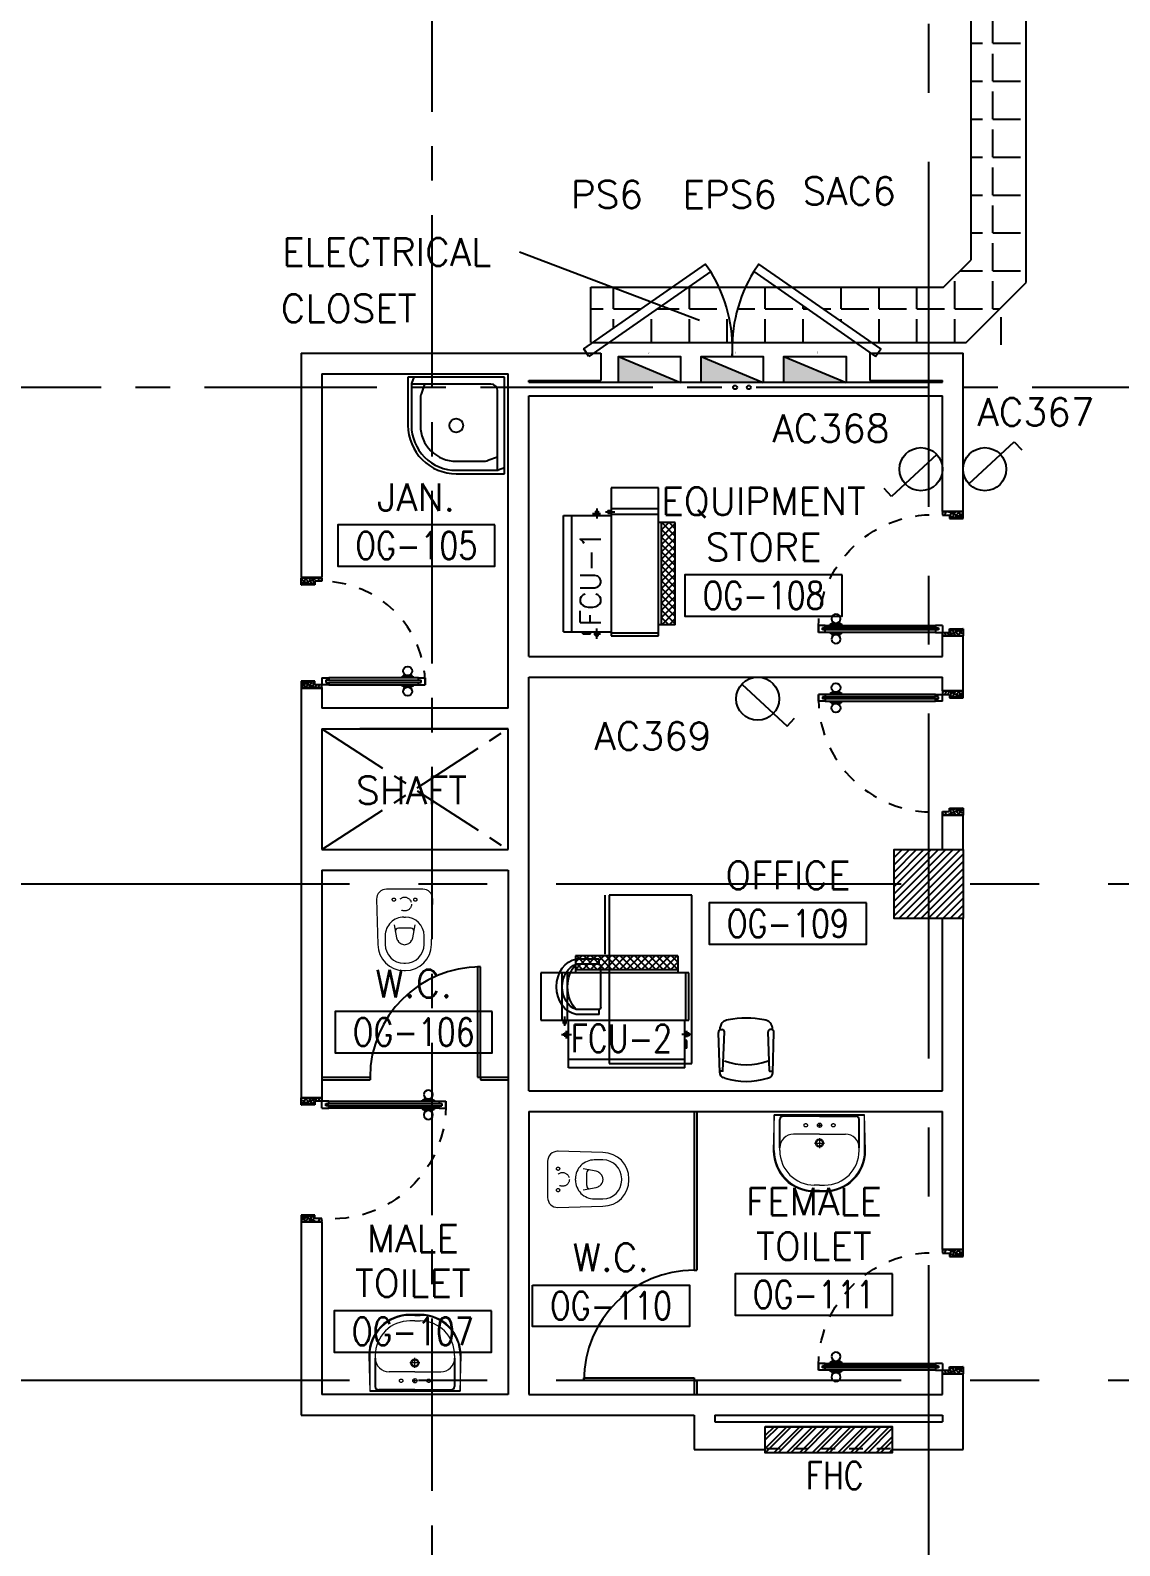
# Model space of a CAD drawing. Extents: x 88852.7 to 88945.7, y 39921.6 to 40001.1.
# Drawn here: x 88910.7 to 88918.59, y 39938.08 to 39949.07 of the extents above; entities that cross this region are included whole.
import ezdxf
from ezdxf.enums import TextEntityAlignment as Align

# ---------------------------------------------------------------- set-up
doc = ezdxf.new("R2010")
doc.units = 0
doc.header["$MEASUREMENT"] = 0
for name, pattern in [('CENTER', [2, 1.25, -0.25, 0.25, -0.25]), ('CENTER2', [1.125, 0.75, -0.125, 0.125, -0.125]), ('CENTERX2', [4, 2.5, -0.5, 0.5, -0.5]), ('DASHED', [0.75, 0.5, -0.25]), ('HIDDEN', [0.375, 0.25, -0.125]), ('HIDDEN2', [0.1875, 0.125, -0.0625])]:
    doc.linetypes.add(name, pattern=pattern)
doc.layers.get('0').update_dxf_attribs({"color": 11, "linetype": 'CONTINUOUS'})
for name, color, linetype in [('AXES', 11, 'CENTERX2'), ('AXES1', 11, 'CENTER'), ('COL', 11, 'CONTINUOUS'), ('DOOR', 11, 'CONTINUOUS'), ('E-HLINE', 2, 'HIDDEN'), ('E-PANELBX', 3, 'CONTINUOUS'), ('E-SOCKETS', 4, 'CONTINUOUS'), ('E-TEXT', 4, 'CONTINUOUS'), ('E-TRAY', 2, 'CONTINUOUS'), ('E-WI', 6, 'CONTINUOUS'), ('FCU', 7, 'CONTINUOUS'), ('FHC', 11, 'CONTINUOUS'), ('FIX', 11, 'CONTINUOUS'), ('FMCHAIR', 11, 'CONTINUOUS'), ('FMDESK', 11, 'CONTINUOUS'), ('HAT', 11, 'CONTINUOUS'), ('M-TEXT', 2, 'CONTINUOUS'), ('NON-MEDICAL', 11, 'CONTINUOUS'), ('PART', 11, 'CONTINUOUS'), ('RM-BOX', 11, 'CONTINUOUS'), ('RM-NAME', 11, 'CONTINUOUS'), ('RM-NO', 11, 'CONTINUOUS'), ('SHAFT', 11, 'CONTINUOUS'), ('TITLE', 4, 'CONTINUOUS'), ('WALL', 11, 'CONTINUOUS')]:
    doc.layers.add(name, color=color, linetype=linetype)
doc.styles.add('ROMANS', font='ROMANS.shx', dxfattribs={"width": 0.6})

# ---------------------------------------------------------------- blocks, each defined once
blk = doc.blocks.new('LAV-003')
at = {"layer": 'FIX', "linetype": 'Continuous', "lineweight": 20}
for p, q in [((-328, -285), (-328, -25)), ((327, -285), (327, -25)), ((0, -165), (-188, -165)), ((0, -165), (187, -165)), ((-288, -285), (-288, -265)), ((287, -285), (287, -265)), ((0, -535), (-38, -535)), ((0, -535), (37, -535)), ((0, -575), (-38, -575)), ((0, -575), (37, -575))]:
    blk.add_line(p, q, dxfattribs=at)
at = {"layer": 'FIX', "linetype": 'ByBlock'}
blk.add_line((-328, -25), (327, -25), dxfattribs=at)
at = {"layer": 'FIX', "linetype": 'ByBlock', "ltscale": 0.3}
for p, q in [((-288, -265), (-288, -60)), ((0, -35), (-262, -35)), ((0, -35), (262, -35)), ((287, -265), (287, -60))]:
    blk.add_line(p, q, dxfattribs=at)
at = {"layer": 'FIX', "lineweight": 20}
for p, q in [((-16, -101), (15, -101)), ((0, -85), (0, -116))]:
    blk.add_line(p, q, dxfattribs=at)
at = {"layer": 'FIX', "linetype": 'DASHED', "lineweight": 20, "ltscale": 0.04}
for p, q in [((0, -194), (0, -266)), ((-36, -230), (37, -230))]:
    blk.add_line(p, q, dxfattribs=at)
at = {"layer": 'FIX', "linetype": 'Continuous', "lineweight": 20}
blk.add_lwpolyline([(295, -25), (0, -25), (-328, -25), (-335, -285, 0.414214), (-38, -582), (0, -582), (37, -582, 0.414214), (334, -285), (327, -25), (0, -25)], format="xyb", dxfattribs=at)
at = {"layer": 'FIX', "linetype": 'HIDDEN', "lineweight": 20, "ltscale": 0.05}
for centre in [(-100, -101), (100, -101)]:
    blk.add_circle(centre, 12.4, dxfattribs=at)
at = {"layer": 'FIX', "lineweight": 20}
for centre, radius in [((0, -101), 15.5), ((0, -230), 29.5), ((0, -230), 22.5)]:
    blk.add_circle(centre, radius, dxfattribs=at)
at = {"layer": 'FIX', "linetype": 'ByBlock', "ltscale": 0.3}
for centre, start, end in [((-262, -60), 90, 180), ((262, -60), 0, 90)]:
    blk.add_arc(centre, 25, start, end, dxfattribs=at)
at = {"layer": 'FIX', "linetype": 'Continuous', "lineweight": 20}
for centre, radius, start, end in [((-188, -265), 100, 90, 180), ((187, -265), 100, 0, 90), ((-38, -285), 290, 180, 270), ((-38, -285), 250, 180, 270), ((37, -285), 250, 270, 0), ((37, -285), 290, 270, 0)]:
    blk.add_arc(centre, radius, start, end, dxfattribs=at)
blk = doc.blocks.new('JAN-001')
for p, q in [((730, -30), (30, -30)), ((30, -30), (30, -730)), ((705, -80), (130, -80)), ((610, -80), (635, -152)), ((688, -30), (704, -76)), ((705, -380), (705, -84)), ((730, -380), (730, -30)), ((80, -130), (80, -705)), ((640, -380), (640, -184)), ((80, -610), (152, -635)), ((184, -640), (380, -640)), ((30, -688), (76, -704)), ((30, -730), (380, -730)), ((84, -705), (380, -705))]:
    blk.add_line(p, q)
blk.add_circle((380, -380), 50)
for centre, radius, start, end in [((130, -130), 50, 90, 180), ((680, -84), 25, 0, 19.0039), ((540, -184), 100, 0, 19.0039), ((380, -380), 350, 270, 0), ((380, -380), 325, 270, 0), ((380, -380), 260, 270, 0), ((184, -540), 100, 250.9961, 270), ((84, -680), 25, 250.9961, 270)]:
    blk.add_arc(centre, radius, start, end)
blk = doc.blocks.new('WC1')
at = {"layer": 'FIX', "lineweight": 20}
for p, q in [((-210, 204), (-538, 194)), ((-475, 141), (-538, 141)), ((-137, 0), (-137, 131)), ((-727, 5), (-727, -5)), ((-674, 5), (-674, -5)), ((-534, 24), (-540, 0)), ((-540, 0), (-534, -24)), ((-395, 76), (-490, 60)), ((-339, 5), (-339, -5)), ((-137, -131), (-137, 0)), ((-490, -60), (-395, -76)), ((-538, -141), (-475, -141)), ((-538, -194), (-210, -204)), ((-213, -204), (-210, -204))]:
    blk.add_line(p, q, dxfattribs=at)
at = {"layer": 'FIX', "linetype": 'Continuous', "lineweight": 20}
blk.add_line((-420, -47), (-420, 45), dxfattribs=at)
at = {"layer": 'FIX', "linetype": 'HIDDEN2', "lineweight": 20, "ltscale": 0.3}
blk.add_circle((-245, 0), 49.8, dxfattribs=at)
at = {"layer": 'FIX', "linetype": 'HIDDEN', "lineweight": 20, "ltscale": 0.05}
for centre in [(-213, 78), (-213, -77)]:
    blk.add_circle(centre, 11.6, dxfattribs=at)
at = {"layer": 'FIX', "lineweight": 20}
for centre, radius, start, end in [((-538, 5), 189, 90, 180), ((-538, 5), 136, 90, 180), ((-475, 5), 136, 360, 90), ((-210, 131), 73, 360, 90), ((-473, -7), 68.2, 128.9242, 152.8468), ((-464, -18), 82, 108.496, 128.9242), ((-538, -5), 189, 180, 270), ((-538, -5), 136, 180, 270), ((-473, 7), 68.2, 207.1532, 231.0758), ((-464, 18), 82, 231.0758, 251.504), ((-475, -5), 136, 270, 0), ((-210, -131), 73, 270, 0)]:
    blk.add_arc(centre, radius, start, end, dxfattribs=at)
at = {"layer": 'FIX', "linetype": 'Continuous', "lineweight": 20}
for centre, start, end in [((-443, 46), 357.6662, 91.6121), ((-442, -46), 268.3879, 2.3338)]:
    blk.add_arc(centre, 22.3, start, end, dxfattribs=at)
blk = doc.blocks.new('DOOR90')
at = {"layer": 'DOOR', "linetype": 'ByBlock'}
for p, q in [((0, 0), (-150, 0)), ((-200, -25), (-1000, -25)), ((-200, -42), (-1000, -42)), ((-200, -58), (-1000, -58)), ((-1000, -75), (-200, -75))]:
    blk.add_line(p, q, dxfattribs=at)
at = {"layer": 'DOOR', "color": 0, "linetype": 'ByBlock'}
for p, q in [((-150, 0), (-150, -25)), ((-150, 0), (0, 0)), ((0, -50), (0, 0)), ((-1050, -25), (-1050, -75)), ((-1050, -75), (-1050, -25)), ((-1000, -25), (-1050, -25)), ((-1000, -75), (-1050, -75)), ((-1020, -42), (-1020, -58)), ((-1000, -42), (-1020, -42)), ((-1000, -58), (-1020, -58)), ((-1000, -25), (-1000, -42)), ((-1000, -58), (-1000, -75)), ((-968, -25), (-968, -18)), ((-878, -18), (-968, -18)), ((-968, -75), (-968, -82)), ((-878, -82), (-968, -82)), ((-955, -18), (-955, -9)), ((-955, -9), (-890, -9)), ((-955, -18), (-890, -18)), ((-955, -82), (-955, -91)), ((-955, -82), (-890, -82)), ((-955, -91), (-890, -91)), ((-890, -18), (-890, -9)), ((-890, -82), (-890, -91)), ((-878, -25), (-878, -18)), ((-878, -75), (-878, -82)), ((-200, -42), (-200, -25)), ((-200, -25), (-150, -25)), ((-180, -42), (-200, -42)), ((-200, -75), (-200, -58)), ((-200, -58), (-180, -58)), ((-150, -75), (-200, -75)), ((-180, -58), (-180, -42)), ((-150, -75), (-150, -25)), ((-150, -25), (-100, -25)), ((-100, -25), (-100, -50)), ((-100, -50), (0, -50)), ((-150, -900), (-150, -875)), ((-150, -875), (-100, -875)), ((-100, -850), (0, -850)), ((-100, -875), (-100, -850)), ((0, -850), (0, -900)), ((0, -900), (-150, -900)), ((-150, -900), (0, -900))]:
    blk.add_line(p, q, dxfattribs=at)
at = {"layer": 'DOOR', "color": 9, "linetype": 'ByBlock'}
for p, q in [((0, -50), (-114, 0)), ((0, -50), (-40, 0)), ((0, -50), (-100, -37)), ((0, -850), (-114, -900)), ((0, -850), (-100, -863)), ((0, -850), (-40, -900))]:
    blk.add_line(p, q, dxfattribs=at)
at = {"layer": 'DOOR', "color": 0, "linetype": 'ByBlock'}
for centre in [(-923, 24), (-923, -124)]:
    blk.add_circle(centre, 32.4, dxfattribs=at)
at = {"layer": 'DOOR', "color": 9, "linetype": 'ByBlock'}
for centre, radius, start, end in [((0, -50), 74.4, 137.7764, 180), ((0, -50), 54.4, 113.2074, 180), ((0, -50), 154, 161.1053, 166.2858), ((0, -50), 134, 158.1598, 169.28), ((0, -50), 114, 154.0838, 167.3774), ((0, -50), 94.4, 148.0182, 180), ((0, -50), 34.4, 90, 180), ((0, -50), 14.4, 90, 180), ((0, -850), 134, 190.72, 201.8402), ((0, -850), 94.4, 180, 211.9818), ((0, -850), 74.4, 180, 222.2236), ((0, -850), 54.4, 180, 246.7926), ((0, -850), 34.4, 180, 270), ((0, -850), 14.4, 180, 270), ((0, -850), 154, 193.7142, 198.8947)]:
    blk.add_arc(centre, radius, start, end, dxfattribs=at)
at = {"layer": 'DOOR', "linetype": 'HIDDEN', "ltscale": 0.5}
blk.add_arc((-222, -50), 828, 178.2701, 275.003, dxfattribs=at)
blk = doc.blocks.new('RM1')
at = {"layer": 'RM-BOX'}
blk.add_lwpolyline([(570, -200), (-570, -200), (-570, -500), (570, -500)], close=True, dxfattribs=at)
at = {"layer": 'RM-NAME', "style": 'ROMANS'}
for tag, p in [('ROOMNAME1', (0, 324)), ('ROOMNAME2', (0, 0))]:
    blk.add_attdef(tag, text='', height=200, dxfattribs=at).set_placement(p, align=Align.MIDDLE)
at = {"layer": 'RM-NO', "style": 'ROMANS', "width": 0.8}
blk.add_attdef('ROOMNO', text='', height=200, dxfattribs=at).set_placement((0, -350), align=Align.MIDDLE)
blk = doc.blocks.new('*X86')
at = {"color": 0}
for p, q in [((235129, 132669), (235610, 133150)), ((235129, 132722), (235556, 133150)), ((235129, 132775), (235503, 133150)), ((235129, 132828), (235450, 133150)), ((235129, 132881), (235397, 133150)), ((235129, 132934), (235344, 133150)), ((235129, 132987), (235291, 133150)), ((235129, 133040), (235238, 133150)), ((235129, 133093), (235185, 133150)), ((235163, 132650), (235629, 133116)), ((235216, 132650), (235629, 133063)), ((235269, 132650), (235629, 133010)), ((235322, 132650), (235629, 132957)), ((235375, 132650), (235629, 132904)), ((235428, 132650), (235629, 132851)), ((235481, 132650), (235629, 132798)), ((235534, 132650), (235629, 132745)), ((235587, 132650), (235629, 132691))]:
    blk.add_line(p, q, dxfattribs=at)
blk = doc.blocks.new('COL50')
at = {"layer": 'COL'}
blk.add_lwpolyline([(-250, 250), (-250, -250), (250, -250), (250, 250)], close=True, dxfattribs=at)
blk = doc.blocks.new('CHR2')
for p, q in [((-0.861, 0.48), (-0.229, 0.5)), ((-0.947, 0.386), (-0.937, 0.42)), ((-0.836, 0.425), (-0.836, 0.475)), ((-0.834, 0.423), (-0.215, 0.396)), ((-0.183, 0.469), (-0.183, 0.436)), ((-0.947, -0.386), (-0.937, -0.42)), ((-0.836, -0.425), (-0.836, -0.481)), ((-0.834, -0.423), (-0.215, -0.396)), ((-0.183, -0.469), (-0.183, -0.436)), ((-0.861, -0.48), (-0.223, -0.499))]:
    blk.add_line(p, q)
for centre, radius, start, end in [((-0.857, 0.397), 0.0833, 92.5404, 163.5801), ((-0.219, 0.466), 0.0359, 3.8781, 106.7041), ((-0.184, 0.325), 0.154, 359.6456, 90.3755), ((0.442, 0), 1.442, 164.4748, 195.5252), ((-0.834, 0.425), 0.00208, 180, 267.4596), ((0.516, 0), 1.253, 161.5812, 198.4188), ((-0.214, 0.428), 0.0319, 268.1708, 14.5154), ((-1.747, 0), 1.747, 349.2995, 10.7005), ((-0.857, -0.397), 0.0833, 196.4199, 267.4596), ((-0.834, -0.425), 0.00208, 92.5404, 180), ((-0.215, -0.468), 0.0316, 255.3205, 359.2331), ((-0.214, -0.428), 0.0319, 345.4846, 91.8292), ((-0.184, -0.325), 0.154, 269.6202, 0.3544)]:
    blk.add_arc(centre, radius, start, end)
blk = doc.blocks.new('DOOR80')
at = {"layer": 'DOOR', "color": 0, "linetype": 'ByBlock'}
for p, q in [((-75, 850), (-75, 900)), ((-75, 900), (-25, 900)), ((-25, 900), (-75, 900)), ((-25, 850), (-25, 900)), ((-91, 805), (-91, 740)), ((-82, 805), (-91, 805)), ((-82, 728), (-82, 818)), ((-75, 818), (-82, 818)), ((-82, 805), (-82, 740)), ((-58, 850), (-75, 850)), ((-58, 850), (-58, 870)), ((-42, 870), (-58, 870)), ((-42, 850), (-42, 870)), ((-25, 850), (-42, 850)), ((-25, 818), (-18, 818)), ((-18, 728), (-18, 818)), ((-18, 805), (-18, 740)), ((-18, 805), (-9, 805)), ((-9, 805), (-9, 740)), ((-82, 740), (-91, 740)), ((-75, 728), (-82, 728)), ((-25, 728), (-18, 728)), ((-18, 740), (-9, 740)), ((-800, 150), (-800, 0)), ((-800, 150), (-775, 150)), ((-800, 0), (-800, 150)), ((-775, 150), (-775, 100)), ((-75, 200), (-58, 200)), ((-75, 150), (-75, 200)), ((-75, 150), (-25, 150)), ((-58, 200), (-58, 180)), ((-58, 180), (-42, 180)), ((-42, 200), (-25, 200)), ((-42, 180), (-42, 200)), ((-25, 200), (-25, 150)), ((0, 150), (-25, 150)), ((-25, 150), (-25, 100)), ((0, 0), (0, 150)), ((0, 150), (0, 0)), ((-750, 0), (-800, 0)), ((-775, 100), (-750, 100)), ((-750, 100), (-750, 0)), ((-50, 100), (-50, 0)), ((-25, 100), (-50, 100)), ((-50, 0), (0, 0))]:
    blk.add_line(p, q, dxfattribs=at)
at = {"layer": 'DOOR', "linetype": 'ByBlock'}
for p, q in [((-75, 850), (-75, 200)), ((-58, 200), (-58, 850)), ((-42, 200), (-42, 850)), ((-25, 200), (-25, 850))]:
    blk.add_line(p, q, dxfattribs=at)
at = {"layer": 'DOOR', "color": 9, "linetype": 'ByBlock'}
for p, q in [((-750, 0), (-800, 114)), ((-50, 0), (0, 114)), ((-750, 0), (-800, 40)), ((-750, 0), (-763, 100)), ((-50, 0), (-37, 100)), ((-50, 0), (0, 40))]:
    blk.add_line(p, q, dxfattribs=at)
at = {"layer": 'DOOR', "color": 0, "linetype": 'ByBlock'}
for centre in [(-124, 773), (24, 773)]:
    blk.add_circle(centre, 32.4, dxfattribs=at)
at = {"layer": 'DOOR', "linetype": 'HIDDEN', "ltscale": 0.5}
blk.add_arc((-25, 150), 750, 90, 180, dxfattribs=at)
at = {"layer": 'DOOR', "color": 9, "linetype": 'ByBlock'}
for centre, radius, start, end in [((-750, 0), 154, 103.7142, 108.8947), ((-750, 0), 134, 100.72, 111.8402), ((-50, 0), 134, 68.1598, 79.28), ((-50, 0), 114, 64.0838, 77.3774), ((-50, 0), 154, 71.1053, 76.2858), ((-750, 0), 94.4, 90, 121.9818), ((-750, 0), 74.4, 90, 132.2236), ((-750, 0), 54.4, 90, 156.7926), ((-750, 0), 34.4, 90, 180), ((-750, 0), 14.4, 90, 180), ((-50, 0), 94.4, 58.0182, 90), ((-50, 0), 74.4, 47.7764, 90), ((-50, 0), 54.4, 23.2074, 90), ((-50, 0), 34.4, 0, 90), ((-50, 0), 14.4, 0, 90)]:
    blk.add_arc(centre, radius, start, end, dxfattribs=at)
blk = doc.blocks.new('CHR3')
for p, q in [((-0.039, 0.5), (-0.558, 0.5)), ((-0.05, 0.412), (-0.558, 0.412)), ((-0.039, 0.5), (-0.039, 0.412)), ((0, 0.362), (0, -0.362)), ((-0.05, -0.412), (-0.558, -0.412)), ((-0.039, -0.5), (-0.553, -0.5)), ((-0.039, -0.411), (-0.039, -0.5))]:
    blk.add_line(p, q)
for centre, radius, start, end in [((-0.497, 0), 0.503, 97.0495, 263.5769), ((-0.446, 0), 0.427, 105.249, 254.751), ((-0.212, 0), 0.538, 130.0756, 229.9244), ((-0.05, 0.362), 0.05, 0, 90), ((-0.05, -0.362), 0.05, 270, 0)]:
    blk.add_arc(centre, radius, start, end)
blk = doc.blocks.new('DESK-O')
for p, q in [((0, 0), (1, 0)), ((0, -1), (0, 0)), ((1, 0), (1, -1)), ((1, -1), (0, -1)), ((1, -1.05), (0.65, -1.05))]:
    blk.add_line(p, q)
blk = doc.blocks.new('E-PBX')
at = {"layer": 'E-PANELBX'}
h = blk.add_hatch(color=256, dxfattribs=at)
h.paths.add_polyline_path([(34, 190), (-225, 190), (34, 81)])
h.paths.add_polyline_path([(225, 190), (34, 190), (34, 81), (225, 0)])
blk.add_line((225, 0), (-225, 190), dxfattribs=at)
blk.add_lwpolyline([(-225, 190), (225, 190), (225, 0), (-225, 0)], close=True, dxfattribs=at)
blk = doc.blocks.new('*X188')
at = {"color": 0}
for p, q in [((16890, -2467), (16943, -2414)), ((16990, -2512), (16892, -2414)), ((16990, -2459), (16945, -2414)), ((16890, -2520), (16990, -2420)), ((16990, -2565), (16890, -2465)), ((16890, -2573), (16990, -2473)), ((16990, -2619), (16890, -2519)), ((16890, -2626), (16990, -2526)), ((16990, -2672), (16890, -2572)), ((16890, -2679), (16990, -2579)), ((16990, -2725), (16890, -2625)), ((16890, -2732), (16990, -2632)), ((16990, -2778), (16890, -2678)), ((16890, -2785), (16990, -2685)), ((16990, -2831), (16890, -2731)), ((16890, -2838), (16990, -2738)), ((16990, -2884), (16890, -2784)), ((16890, -2891), (16990, -2791)), ((16990, -2937), (16890, -2837)), ((16890, -2944), (16990, -2844)), ((16990, -2990), (16890, -2890)), ((16890, -2997), (16990, -2897)), ((16990, -3043), (16890, -2943)), ((16890, -3050), (16990, -2950)), ((16990, -3096), (16890, -2996)), ((16890, -3103), (16990, -3003)), ((16990, -3149), (16890, -3049)), ((16892, -3155), (16990, -3056)), ((16944, -3155), (16890, -3102)), ((16945, -3155), (16990, -3109))]:
    blk.add_line(p, q, dxfattribs=at)
blk = doc.blocks.new('WHE06')
at = {"color": 2}
for p, q in [((689, 621), (346, 621)), ((346, 621), (346, 469)), ((689, 469), (689, 621)), ((232, 452), (232, 422)), ((232, 452), (252, 452)), ((242, 472), (242, 399)), ((252, 452), (252, 422)), ((305, 448), (373, 448)), ((321, 458), (321, 438)), ((321, 458), (346, 458)), ((60, -422), (60, 422)), ((212, 437), (269, 437)), ((321, 438), (346, 438)), ((346, 430), (689, 430)), ((811, 371), (689, 371)), ((711, -371), (711, 371)), ((811, -371), (811, 371)), ((142, -437), (142, -422)), ((142, -437), (197, -437)), ((197, -437), (197, -422)), ((221, -437), (269, -437)), ((232, -452), (232, -422)), ((242, -472), (242, -399)), ((252, -452), (252, -422)), ((346, -430), (689, -430)), ((811, -371), (689, -371)), ((232, -452), (252, -452))]:
    blk.add_line(p, q, dxfattribs=at)
at = {"color": 6}
for p, q in [((346, 469), (346, -451)), ((689, 469), (346, 469)), ((689, -451), (689, 469)), ((0, -422), (0, 422)), ((0, 422), (346, 422)), ((0, -422), (346, -422)), ((346, -451), (689, -451))]:
    blk.add_line(p, q, dxfattribs=at)
at = {"color": 2}
blk.add_blockref('*X188', (-16179, 2784), dxfattribs=at)

msp = doc.modelspace()

# ---------------------------------------------------------------- hatches: boundary and pattern name
at = {"layer": 'FHC', "linetype": 'ByBlock', "ltscale": 0.3}
h = msp.add_hatch(dxfattribs=at)
h.set_pattern_fill('ANSI32', color=11, scale=0.175, style=0)
h.set_pattern_definition([(45, (88683.829076, 39907.705885), (-0.046403883, 0.046403883), []), (45, (88683.86001, 39907.705885), (-0.046403883, 0.046403883), [])])
h.paths.add_polyline_path([(88916.9453, 39938.7569), (88916.9453, 39938.9469), (88916.0253, 39938.9469), (88916.0253, 39938.7569)])
h.paths.add_polyline_path([(88915.8126, 39938.3358), (88915.8126, 39938.7566), (88916.0751, 39938.7566), (88916.0751, 39938.3358)], flags=9)
at = {"layer": 'HAT'}
h = msp.add_hatch(dxfattribs=at)
h.set_pattern_fill('ANGLE', color=256, style=0)
h.set_pattern_definition([(0, (0, 0), (0, 0.275), [0.2, -0.075]), (90, (0, 0), (-0.275, 2e-17), [0.2, -0.075])])
h.paths.add_polyline_path([(88917.9167, 39953.6046), (88917.5167, 39953.6046), (88917.5167, 39950.0796), (88917.9167, 39950.0796)])
h.paths.add_polyline_path([(88917.5167, 39947.4066), (88917.3167, 39947.2066), (88917.2103, 39947.2066), (88917.2103, 39946.8066), (88917.4824, 39946.8066), (88917.9167, 39947.2409), (88917.9167, 39950.0796), (88917.5167, 39950.0796)])
h.paths.add_polyline_path([(88916.4227, 39947.2066), (88916.4223, 39947.0659), (88916.7943, 39946.8066), (88917.2103, 39946.8066), (88917.2103, 39947.2066)])
h.paths.add_polyline_path([(88916.4115, 39946.8066), (88916.4183, 39946.9645), (88916.4195, 39946.9877), (88916.1054, 39947.2066), (88915.8817, 39947.2066, 0.0376427), (88915.8257, 39947.0546), (88915.8257, 39947.0359), (88915.8218, 39946.9645), (88915.815, 39946.8066)])
h.paths.add_polyline_path([(88915.1968, 39947.0188), (88915.1939, 39946.9645), (88915.1871, 39946.8066), (88915.7855, 39946.8066, -0.0015632), (88915.7859, 39946.8133, 0.0947595), (88915.69, 39947.2066), (88915.4664, 39947.2066)])
h.paths.add_polyline_path([(88915.198, 39947.0997), (88915.198, 39947.1015), (88914.9213, 39947.2066), (88914.761, 39947.2066), (88914.761, 39946.8066), (88914.7774, 39946.8066)])

# ---------------------------------------------------------------- linework, layer by layer
at = {"layer": 'AXES'}
for p, q in [((88917.2103, 39921.6153), (88917.2103, 40000.4279)), ((88945.0103, 39942.8796), (88876.9703, 39942.8796)), ((88945.0103, 39939.2796), (88876.9703, 39939.2796))]:
    msp.add_line(p, q, dxfattribs=at)
at = {"layer": 'AXES1'}
for p, q in [((88913.6103, 39928.4796), (88913.6103, 39987.2996)), ((88935.2103, 39946.4796), (88876.9703, 39946.4796))]:
    msp.add_line(p, q, dxfattribs=at)
at = {"layer": 'E-SOCKETS'}
for p, q in [((88917.5021, 39945.7811), (88917.83, 39946.0863)), ((88917.83, 39946.0863), (88917.8845, 39946.0277)), ((88917.2684, 39945.994), (88916.9405, 39945.6888)), ((88916.9405, 39945.6888), (88916.886, 39945.7473)), ((88915.8559, 39944.3298), (88916.1838, 39944.0246)), ((88916.1838, 39944.0246), (88916.2383, 39944.0831))]:
    msp.add_line(p, q, dxfattribs=at)
for centre in [(88917.154, 39945.8875), (88917.6165, 39945.8875), (88915.9703, 39944.2233)]:
    msp.add_circle(centre, 0.1562, dxfattribs=at)
at = {"layer": 'E-TRAY', "color": 4}
for p, q in [((88917.9167, 39947.2409), (88917.9167, 39968.3423)), ((88917.5167, 39947.4066), (88917.5167, 39957.2617)), ((88917.3167, 39947.2066), (88917.5167, 39947.4066)), ((88917.4824, 39946.8066), (88917.9167, 39947.2409)), ((88914.761, 39947.2066), (88917.3167, 39947.2066)), ((88914.761, 39946.8066), (88914.761, 39947.2066)), ((88914.761, 39946.8066), (88917.4824, 39946.8066))]:
    msp.add_line(p, q, dxfattribs=at)
at = {"layer": 'E-WI', "color": 4}
for points in [[(88915.1839, 39946.7323, 0, 0.1162, 0), (88915.1939, 39946.9645, 0, 0, 0), (88915.1978, 39947.0359, 0, 0, 0), (88915.1997, 39947.7002, 0, 0, 0)], [(88915.8118, 39946.7323, 0, 0.1162, 0), (88915.8218, 39946.9645, 0, 0, 0), (88915.8257, 39947.0359, 0, 0, 0), (88915.8276, 39947.7002, 0, 0, 0)], [(88916.4083, 39946.7323, 0, 0.1162, 0), (88916.4183, 39946.9645, 0, 0, 0), (88916.4222, 39947.0359, 0, 0, 0), (88916.4241, 39947.7002, 0, 0, 0)]]:
    msp.add_lwpolyline(points, format="xyseb", dxfattribs=at)
at = {"layer": 'FHC', "linetype": 'ByBlock', "ltscale": 0.3}
msp.add_lwpolyline([(88916.0253, 39938.9469), (88916.9453, 39938.9469), (88916.9453, 39938.7569), (88916.0253, 39938.7569)], close=True, dxfattribs=at)
at = {"layer": 'HAT'}
msp.add_line((88917.7347, 39946.79), (88917.7347, 39946.99), dxfattribs=at)
at = {"layer": 'NON-MEDICAL'}
for centre in [(88915.8064, 39946.4806), (88915.906, 39946.4806)]:
    msp.add_circle(centre, 0.014, dxfattribs=at)
at = {"layer": 'PART', "linetype": 'ByBlock'}
for p, q in [((88913.9603, 39942.2796), (88913.9403, 39942.2796)), ((88913.9403, 39942.2796), (88913.9403, 39941.4796)), ((88913.9603, 39941.4796), (88913.9603, 39942.2796)), ((88912.8103, 39941.4796), (88913.1603, 39941.4796)), ((88912.8103, 39941.4596), (88913.1603, 39941.4596)), ((88913.1603, 39941.4796), (88913.1603, 39941.4596)), ((88913.9403, 39941.4796), (88913.9603, 39941.4796)), ((88913.9603, 39941.4796), (88913.9603, 39941.4596)), ((88913.9603, 39941.4796), (88914.1603, 39941.4796)), ((88913.9603, 39941.4596), (88914.1603, 39941.4596)), ((88915.5103, 39941.2296), (88915.5103, 39940.0804)), ((88915.5303, 39941.2296), (88915.5303, 39940.0804)), ((88915.5103, 39940.0804), (88915.5303, 39940.0804)), ((88914.7103, 39939.2804), (88914.7103, 39939.3004)), ((88914.7103, 39939.3004), (88915.5103, 39939.3004)), ((88915.5103, 39939.2804), (88914.7103, 39939.2804)), ((88915.5103, 39939.3004), (88915.5103, 39939.2804)), ((88915.5103, 39939.2804), (88915.5303, 39939.2804)), ((88915.5103, 39939.2804), (88915.5103, 39939.1796)), ((88915.5303, 39939.2804), (88915.5303, 39939.1796))]:
    msp.add_line(p, q, dxfattribs=at)
for centre in [(88913.9603, 39941.4796), (88915.5103, 39939.2804)]:
    msp.add_arc(centre, 0.8, 90, 180, dxfattribs=at)
at = {"layer": 'TITLE', "color": 11, "linetype": 'Continuous'}
msp.add_line((88914.2432, 39947.4642), (88915.5485, 39946.9683), dxfattribs=at)
at = {"layer": 'WALL'}
for p, q in [((88912.6603, 39946.7296), (88914.8338, 39946.7296)), ((88912.6603, 39946.7296), (88912.6603, 39945.1046)), ((88914.8338, 39946.7296), (88914.8338, 39946.5296)), ((88914.8338, 39946.7296), (88914.8338, 39946.5296)), ((88916.7838, 39946.7296), (88916.7838, 39946.5296)), ((88916.7838, 39946.7296), (88917.4603, 39946.7296)), ((88916.7838, 39946.7296), (88916.7838, 39946.5296)), ((88916.7838, 39946.7296), (88917.4603, 39946.7296)), ((88917.4603, 39945.5796), (88917.4603, 39946.7296)), ((88912.8103, 39946.5796), (88914.1603, 39946.5796)), ((88912.8103, 39946.5796), (88912.8103, 39945.1046)), ((88914.1603, 39944.1546), (88914.1603, 39946.5796)), ((88914.3103, 39946.5296), (88914.8338, 39946.5296)), ((88914.3103, 39946.5196), (88914.3103, 39946.5296)), ((88914.3103, 39946.5196), (88914.3103, 39946.5296)), ((88914.3103, 39946.5296), (88914.8338, 39946.5296)), ((88914.3103, 39946.5196), (88917.3103, 39946.5196)), ((88914.3103, 39946.5196), (88917.3103, 39946.5196)), ((88916.7838, 39946.5296), (88917.3103, 39946.5296)), ((88916.7838, 39946.5296), (88917.3103, 39946.5296)), ((88917.3103, 39946.5196), (88917.3103, 39946.5296)), ((88917.3103, 39946.5196), (88917.3103, 39946.5296)), ((88914.3103, 39944.5296), (88914.3103, 39946.4196)), ((88914.3103, 39946.4196), (88917.3103, 39946.4196)), ((88917.3103, 39945.5796), (88917.3103, 39946.4196)), ((88917.3103, 39945.5796), (88917.4603, 39945.5796)), ((88912.6603, 39945.1046), (88912.8103, 39945.1046)), ((88917.3103, 39944.5296), (88917.3103, 39944.6796)), ((88917.3103, 39944.6796), (88917.4603, 39944.6796)), ((88917.4603, 39944.2796), (88917.4603, 39944.6796)), ((88914.3103, 39944.5296), (88917.3103, 39944.5296)), ((88914.3103, 39941.3796), (88914.3103, 39944.3796)), ((88914.3103, 39944.3796), (88917.3103, 39944.3796)), ((88917.3103, 39944.2796), (88917.3103, 39944.3796)), ((88912.6603, 39944.3046), (88912.8103, 39944.3046)), ((88912.6603, 39944.3046), (88912.6603, 39941.3296)), ((88912.8103, 39944.3046), (88912.8103, 39944.1546)), ((88917.3103, 39944.2796), (88917.4603, 39944.2796)), ((88914.1603, 39944.1546), (88912.8103, 39944.1546)), ((88912.8103, 39944.0046), (88914.1603, 39944.0046)), ((88912.8103, 39944.0046), (88912.8103, 39943.1296)), ((88914.1603, 39944.0046), (88913.0853, 39944.0046)), ((88914.1603, 39943.1296), (88914.1603, 39944.0046)), ((88917.3103, 39943.1296), (88917.3103, 39943.3796)), ((88917.3103, 39943.3796), (88917.4603, 39943.3796)), ((88917.4603, 39943.1296), (88917.4603, 39943.3796)), ((88912.8103, 39943.1296), (88914.1603, 39943.1296)), ((88912.8103, 39942.9796), (88914.1603, 39942.9796)), ((88912.8103, 39942.9796), (88912.8103, 39941.3296)), ((88914.1603, 39942.9796), (88914.1603, 39939.1796)), ((88917.3103, 39941.3796), (88917.3103, 39942.6296)), ((88917.4603, 39940.2296), (88917.4603, 39942.6296)), ((88912.8103, 39941.3296), (88912.6603, 39941.3296)), ((88914.3103, 39941.3796), (88917.3103, 39941.3796)), ((88914.3103, 39941.2296), (88914.3103, 39939.1796)), ((88914.3103, 39941.2296), (88917.3103, 39941.2296)), ((88917.3103, 39940.2296), (88917.3103, 39941.2296)), ((88912.8103, 39940.4296), (88912.6603, 39940.4296)), ((88912.6603, 39940.4296), (88912.6603, 39939.0296)), ((88912.8103, 39940.4296), (88912.8103, 39939.1796)), ((88917.3103, 39940.2296), (88917.4603, 39940.2296)), ((88917.3103, 39939.1796), (88917.3103, 39939.3296)), ((88917.3103, 39939.3296), (88917.4603, 39939.3296)), ((88917.4603, 39938.7796), (88917.4603, 39939.3296)), ((88914.1603, 39939.1796), (88912.8103, 39939.1796)), ((88914.3103, 39939.1796), (88917.3103, 39939.1796)), ((88912.6603, 39939.0296), (88915.5103, 39939.0296)), ((88915.5103, 39939.0296), (88915.5103, 39938.7796)), ((88915.6603, 39939.0296), (88915.6603, 39938.9796)), ((88915.6603, 39939.0296), (88917.3103, 39939.0296)), ((88915.6603, 39938.9796), (88917.3103, 39938.9796)), ((88917.3103, 39939.0296), (88917.3103, 39938.9796)), ((88916.0254, 39938.7796), (88916.0253, 39938.9446)), ((88916.0253, 39938.9446), (88916.9453, 39938.9446)), ((88916.9453, 39938.9446), (88916.9453, 39938.7796)), ((88915.5103, 39938.7796), (88916.0254, 39938.7796)), ((88916.9453, 39938.7796), (88917.4603, 39938.7796))]:
    msp.add_line(p, q, dxfattribs=at)
at = {"layer": 'WALL', "color": 97, "linetype": 'CENTER2', "ltscale": 0.7}
for p, q in [((88912.8103, 39943.1296), (88914.1603, 39944.0046)), ((88912.8103, 39944.0046), (88914.1603, 39943.1296))]:
    msp.add_line(p, q, dxfattribs=at)
at = {"layer": 'WALL', "color": 250, "linetype": 'HIDDEN', "ltscale": 0.25}
msp.add_line((88916.0332, 39938.7862), (88916.9395, 39938.7862), dxfattribs=at)
at = {"layer": 'WALL'}
for points in [[(88914.7473, 39946.7055), (88914.7097, 39946.7594), (88915.5921, 39947.3743), (88915.6297, 39947.3204)], [(88916.8244, 39946.7055), (88916.862, 39946.7594), (88915.9796, 39947.3743), (88915.9421, 39947.3204)]]:
    msp.add_lwpolyline(points, close=True, dxfattribs=at)
at = {"layer": 'WALL', "linetype": 'ByBlock', "ltscale": 0.3}
msp.add_lwpolyline([(88916.9603, 39943.1296), (88917.4603, 39943.1296), (88917.4603, 39942.6296), (88916.9603, 39942.6296)], close=True, dxfattribs=at)
at = {"layer": 'WALL'}
for centre, start, end in [((88914.7097, 39946.7594), 357.13243, 31.37409), ((88916.862, 39946.7594), 148.62591, 182.86757)]:
    msp.add_arc(centre, 1.0775, start, end, dxfattribs=at)

# ---------------------------------------------------------------- block references
at = {"layer": 'COL', "xscale": -0.001, "yscale": 0.001, "zscale": 0.001}
msp.add_blockref('COL50', (88917.2103, 39942.8796), dxfattribs=at)
at = {"layer": 'DOOR', "color": 0, "linetype": 'ByBlock', "yscale": 0.001, "zscale": 0.001}
for name, p, xscale, rotation in [('DOOR90', (88917.4603, 39944.6796), -0.001, 180), ('DOOR80', (88912.6603, 39944.3), 0.001, 270), ('DOOR90', (88917.4603, 39939.3296), -0.001, 180)]:
    msp.add_blockref(name, p, dxfattribs=dict(at, xscale=xscale, rotation=rotation))
for p, xscale in [((88917.4603, 39944.2796), 0.001), ((88912.6603, 39941.3296), -0.001)]:
    msp.add_blockref('DOOR90', p, dxfattribs=dict(at, xscale=xscale))
at = {"layer": 'E-PANELBX', "xscale": 0.0009999999892897904, "yscale": 0.0009999999892897904, "zscale": 0.001, "rotation": 180}
for p in [(88915.1859, 39946.7055), (88915.7859, 39946.7055), (88916.3859, 39946.7055)]:
    msp.add_blockref('E-PBX', p, dxfattribs=at)
at = {"layer": 'FCU', "linetype": 'ByBlock', "xscale": 0.0009999871253967285, "yscale": 0.001000002026557922, "zscale": 0.001}
msp.add_blockref('WHE06', (88914.5619, 39945.1303), dxfattribs=at)
at = {"layer": 'FCU', "linetype": 'ByBlock', "xscale": 0.001000002026557922, "yscale": 0.001000002026557922, "zscale": 0.001, "rotation": 90}
msp.add_blockref('WHE06', (88915.0205, 39941.5473), dxfattribs=at)
at = {"layer": 'FIX', "xscale": 0.001, "yscale": 0.001, "zscale": 0.001}
for name, p, rotation in [('JAN-001', (88914.1653, 39946.5846), 270), ('WC1', (88913.4111, 39942.9796), 90), ('WC1', (88914.3103, 39940.7384), 180)]:
    msp.add_blockref(name, p, dxfattribs=dict(at, rotation=rotation))
at = {"layer": 'FIX', "color": 6, "linetype": 'ByBlock', "ltscale": 0.3, "xscale": 0.001, "yscale": 0.001, "zscale": 0.001, "rotation": 180}
msp.add_blockref('LAV-003', (88913.4853, 39939.1776), dxfattribs=at)
at = {"layer": 'FMCHAIR', "yscale": 0.4}
for name, p, xscale, zscale, rotation in [('CHR3', (88914.8325, 39942.1343), -0.32, 0.36, 180), ('CHR2', (88915.8871, 39941.9081), 0.46, 0.34, 90)]:
    msp.add_blockref(name, p, dxfattribs=dict(at, xscale=xscale, zscale=zscale, rotation=rotation))
at = {"layer": 'FMDESK', "xscale": -1.22, "yscale": 0.6, "zscale": 0.58, "rotation": 270}
msp.add_blockref('DESK-O', (88915.4925, 39941.578), dxfattribs=at)
at = {"layer": 'HAT', "xscale": 0.001, "yscale": 0.001, "zscale": 0.001}
msp.add_blockref('*X86', (88681.8317, 39809.9798), dxfattribs=at)
at = {"layer": 'NON-MEDICAL', "color": 6, "linetype": 'ByBlock', "ltscale": 0.3, "xscale": 0.001, "yscale": 0.001, "zscale": 0.001}
msp.add_blockref('LAV-003', (88916.4187, 39941.2316), dxfattribs=at)
at = {"layer": 'NON-MEDICAL', "color": 6, "linetype": 'ByBlock', "ltscale": 0.3, "xscale": 0.001, "yscale": 0.001, "zscale": 0.001, "rotation": 180}
msp.add_blockref('LAV-003', (88913.4853, 39939.1776), dxfattribs=at)
at = {"layer": 'RM-NAME', "xscale": 0.001, "yscale": 0.001, "zscale": 0.001}
for p, values in [((88913.4956, 39945.6844), {'ROOMNO': 'OG-105', 'ROOMNAME2': 'JAN.'}), ((88916.0127, 39945.322), {'ROOMNO': 'OG-108', 'ROOMNAME2': 'STORE', 'ROOMNAME1': 'EQUIPMENT'}), ((88916.1886, 39942.9434), {'ROOMNO': 'OG-109', 'ROOMNAME2': 'OFFICE'}), ((88913.4767, 39942.1568), {'ROOMNO': 'OG-106', 'ROOMNAME2': 'W.C.'}), ((88916.3773, 39940.254), {'ROOMNO': 'OG-111', 'ROOMNAME2': 'TOILET', 'ROOMNAME1': 'FEMALE'}), ((88913.4701, 39939.9859), {'ROOMNO': 'OG-107', 'ROOMNAME2': 'TOILET', 'ROOMNAME1': 'MALE'})]:
    msp.add_blockref('RM1', p, dxfattribs=at).add_auto_attribs(values)
at = {"layer": 'RM-NAME'}
ref = msp.add_blockref('RM1', (88914.9067, 39940.1726), dxfattribs=dict(at, xscale=-0.001, yscale=0.001, zscale=0.001))
ref.add_attrib('ROOMNO', 'OG-110', dxfattribs={"layer": 'RM-NO', "height": 0.2, "style": 'ROMANS', "width": 0.8}).set_placement((88914.9067, 39939.8226), align=Align.MIDDLE)
ref.add_attrib('ROOMNAME2', 'W.C.', dxfattribs={"height": 0.2, "style": 'ROMANS'}).set_placement((88914.9067, 39940.1726), align=Align.MIDDLE)

# ---------------------------------------------------------------- texts
at = {"layer": 'E-HLINE', "color": 4, "style": 'ROMANS'}
for s, p in [('SAC6', (88916.2955, 39947.8036)), ('PS6', (88914.6153, 39947.779)), ('EPS6', (88915.4237, 39947.779))]:
    msp.add_text(s, height=0.2, dxfattribs=at).set_placement(p)
at = {"layer": 'E-SOCKETS', "style": 'ROMANS'}
for s, p in [('AC367', (88917.5634, 39946.2016)), ('AC368', (88916.0767, 39946.084)), ('AC369', (88914.7863, 39943.8522))]:
    msp.add_text(s, height=0.2, dxfattribs=at).set_placement(p)
at = {"layer": 'E-TEXT', "color": 4, "style": 'ROMANS'}
for s, p in [('ELECTRICAL', (88912.5219, 39947.3615)), ('CLOSET', (88912.5126, 39946.9532))]:
    msp.add_text(s, height=0.2, dxfattribs=at).set_placement(p)
at = {"layer": 'M-TEXT', "style": 'ROMANS'}
msp.add_text('FCU-1', height=0.15, rotation=90, dxfattribs=at).set_placement((88914.8335, 39944.751))
at = {"layer": 'M-TEXT', "style": 'ROMANS', "width": 0.8}
msp.add_text('FCU-2', height=0.2, dxfattribs=at).set_placement((88914.6158, 39941.6606))
at = {"layer": 'RM-NAME', "style": 'ROMANS'}
msp.add_text('SHAFT', height=0.2, dxfattribs=at).set_placement((88913.4614, 39943.5589), align=Align.MIDDLE)
at = {"layer": 'SHAFT', "style": 'ROMANS', "width": 0.8}
msp.add_text('FHC', height=0.2, dxfattribs=at).set_placement((88916.3196, 39938.4915))

doc.saveas('drawing.dxf')
